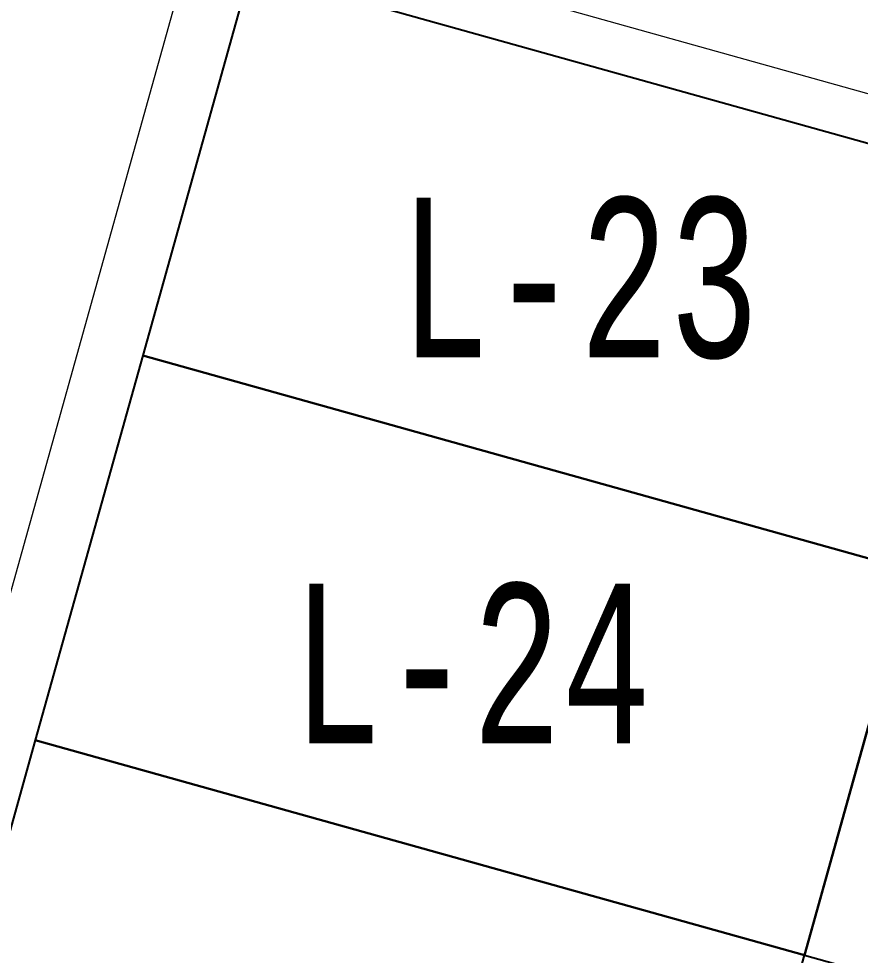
# Model space of a CAD drawing. Header units: millimetres. Extents: x 474016 to 477875, y 2288607 to 2292200.
# Drawn here: x 474549.53 to 474575.87, y 2289325.1 to 2289354.4 of the extents above; entities that cross this region are included whole.
import ezdxf
from ezdxf.enums import TextEntityAlignment as Align

# ---------------------------------------------------------------- set-up
doc = ezdxf.new("R2010")
doc.units = ezdxf.units.MM
doc.header["$LTSCALE"] = 50
doc.layers.add('BANQUETA', color=251, linetype='Continuous', lineweight=5)
doc.layers.add('CVL_LOTIF', color=1, linetype='Continuous')
doc.layers.add('MZ Y LT', color=7, linetype='Continuous', lineweight=13, true_color=0x0d2bf2)
doc.styles.add('MONOTXT4', font='MONOTXT4.shx', dxfattribs={"width": 0.55})

msp = doc.modelspace()

# ---------------------------------------------------------------- linework, layer by layer
at = {"layer": 'BANQUETA'}
msp.add_lwpolyline([(474677.569, 2289323.71), (474557.179, 2289357.346, 0.414214), (474554.715, 2289355.958), (474541.529, 2289308.765, 0.414214), (474542.918, 2289306.301), (474663.307, 2289272.665)], format="xyb", dxfattribs=at)
at = {"layer": 'CVL_LOTIF'}
for points in [[(474580.853, 2289349.174), (474556.776, 2289355.901), (474553.412, 2289343.862), (474577.49, 2289337.135)], [(474590.485, 2289346.483), (474580.853, 2289349.174), (474574.126, 2289325.096), (474583.757, 2289322.405)], [(474577.49, 2289337.135), (474553.412, 2289343.862), (474550.048, 2289331.823), (474574.126, 2289325.096)], [(474574.126, 2289325.096), (474550.048, 2289331.823), (474546.685, 2289319.784), (474570.763, 2289313.057)]]:
    msp.add_lwpolyline(points, close=True, dxfattribs=at)

# ---------------------------------------------------------------- texts
at = {"layer": 'MZ Y LT', "lineweight": 13, "style": 'MONOTXT4', "width": 0.65}
for s, p in [('L-23', (474567.073, 2289346.304)), ('L-24', (474563.709, 2289334.265))]:
    msp.add_text(s, height=5, dxfattribs=at).set_placement(p, align=Align.MIDDLE)

doc.saveas('drawing.dxf')
